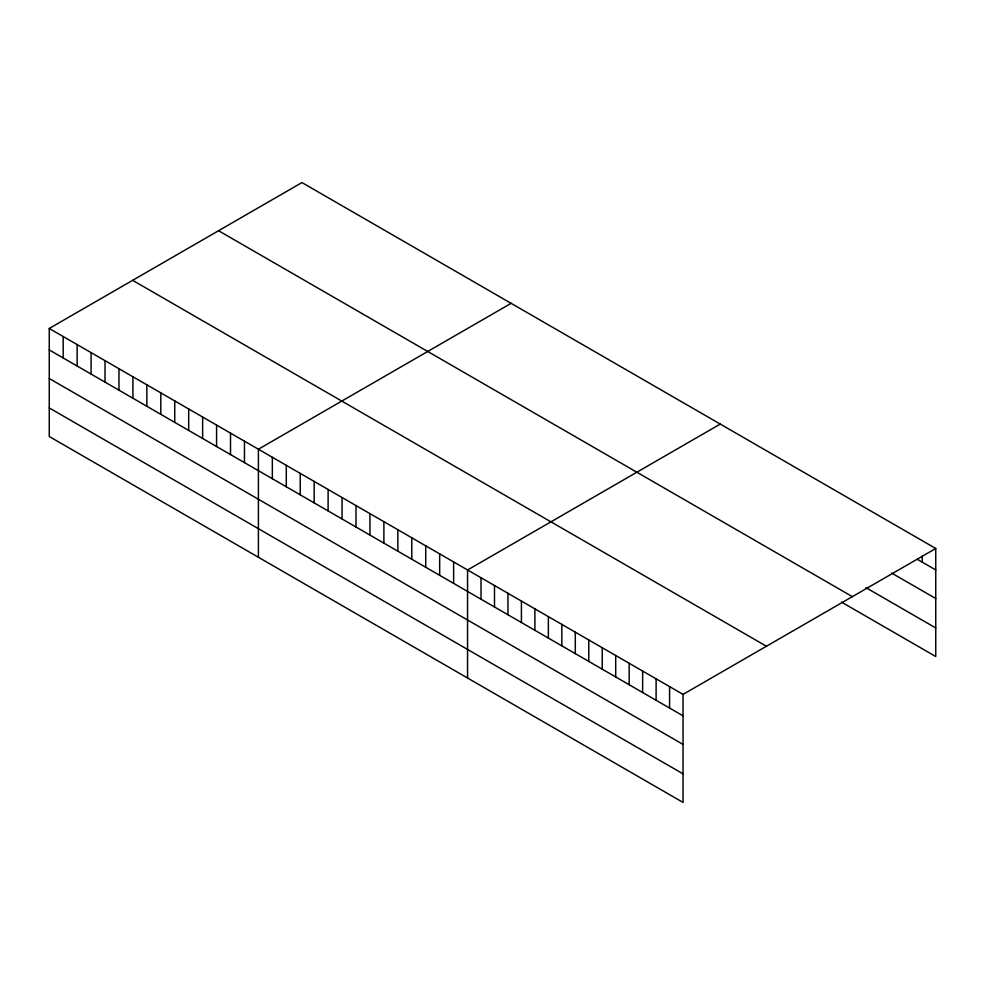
<?xml version="1.0" encoding="UTF-8"?>
<svg xmlns="http://www.w3.org/2000/svg" width="985" height="985" viewBox="0 0 985 985"><rect width="100%" height="100%" fill="white"/><g stroke="black" fill="none" stroke-linecap="round" stroke-linejoin="round"><path stroke-width="1.48" d="M49.25 328.473L683.048 694.388L683.048 802.43L49.25 436.503L49.25 328.473L301.952 182.57L935.75 548.497L935.75 656.527L841.473 602.094M511.104 303.331L258.402 449.222L258.402 557.264M720.257 424.079L467.555 569.983L467.555 678.012M683.048 694.388L935.75 548.497M917.38 559.345L935.75 569.946M891.671 573.073L935.75 598.523M865.963 587.663L935.75 627.95M218.559 230.724L852.357 596.639M132.643 280.331L766.441 646.246M49.25 349.921L683.048 715.836M49.25 378.499L683.048 744.414M49.25 407.938L683.048 773.853M922.28 556.045L922.28 562.164M669.578 686.619L669.578 708.067M656.108 678.837L656.108 700.286M642.639 671.068L642.639 692.517M629.169 663.287L629.169 684.735M615.699 655.505L615.699 676.966M602.241 647.736L602.241 669.184M588.771 639.954L588.771 661.415M575.302 632.185L575.302 653.634M561.832 624.404L561.832 645.864M548.362 616.635L548.362 638.083M534.892 608.853L534.892 630.314M521.422 601.084L521.422 622.532M507.964 593.302L507.964 614.751M494.495 585.533L494.495 606.982M481.025 577.752L481.025 599.2M453.617 561.93L453.617 583.379M439.667 553.878L439.667 575.326M425.729 545.825L425.729 567.274M411.779 537.773L411.779 559.234M397.841 529.721L397.841 551.181M383.891 521.681L383.891 543.129M369.954 513.628L369.954 535.077M356.004 505.576L356.004 527.024M342.066 497.523L342.066 518.972M328.116 489.471L328.116 510.932M314.178 481.431L314.178 502.879M300.228 473.379L300.228 494.827M286.29 465.326L286.29 486.775M272.34 457.274L272.34 478.722M244.465 441.169L244.465 462.63M230.515 433.129L230.515 454.577M216.577 425.077L216.577 446.525M202.627 417.024L202.627 438.473M188.689 408.972L188.689 430.42M174.739 400.92L174.739 422.38M160.801 392.867L160.801 414.328M146.851 384.827L146.851 406.276M132.913 376.775L132.913 398.223M118.963 368.722L118.963 390.171M105.026 360.67L105.026 382.118M91.076 352.618L91.076 374.078M77.138 344.578L77.138 366.026M63.188 336.525L63.188 357.974"/></g></svg>
